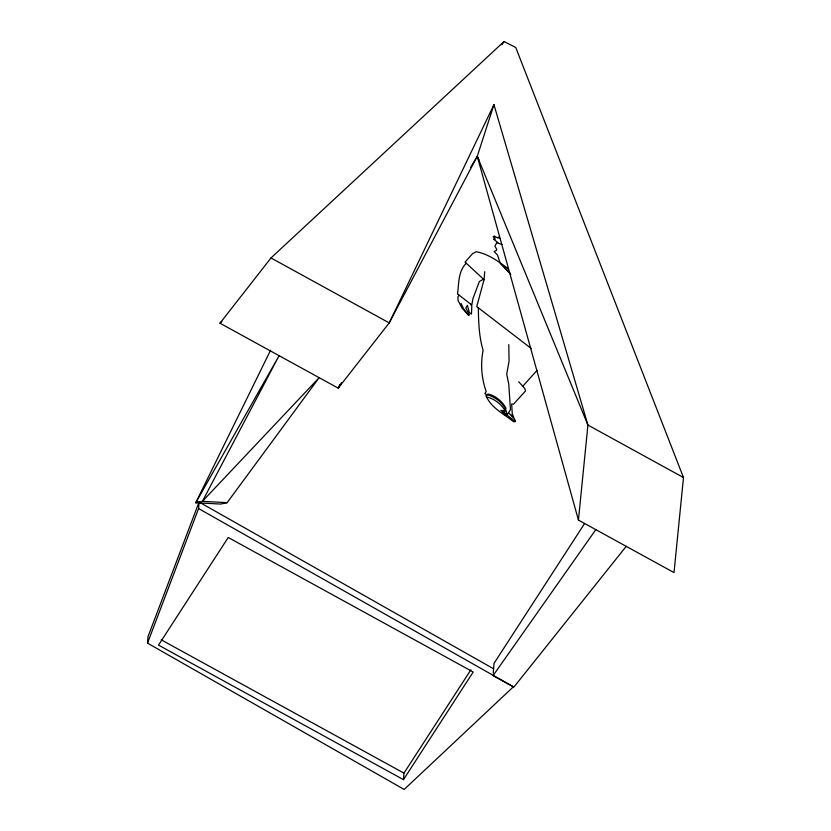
<?xml version="1.0" encoding="UTF-8"?>
<svg xmlns="http://www.w3.org/2000/svg" width="831" height="831" viewBox="0 0 831 831"><rect width="100%" height="100%" fill="white"/><g stroke="black" fill="none" stroke-linecap="round" stroke-linejoin="round"><path stroke-width="1.25" d="M478.334 307.688C478.552 321.981 478.968 336.503 483.102 350.329C480.38 364.123 481.492 378.23 486.197 391.546L484.837 393.562L486.53 394.58L488.42 394.091C495.93 395.909 502.215 401.498 505.975 408.125L504.708 411.293L500.906 410.317L505.695 415.355L506.359 415.105L503.409 410.909M199.087 502.028L198.588 508.551L513.392 686.801L404.178 789.45L147.513 643.132L148.011 636.619L199.087 502.028L493.583 668.789M403.461 779.644L473.192 672.019L228.234 537.48L158.503 645.105L403.461 779.644L403.959 773.131L470.876 669.848M493.24 673.183L493.998 663.387L584.525 523.644M531.425 348.615L476.745 306.577L484.047 279.704L484.722 271.706M578.438 520.092L587.922 425.057L493.946 104.654L389.23 322.906L338.217 388.15L219.976 323.217L270.989 257.963L504.022 41.55L515.75 47.481L683.487 477.545L674.014 572.59L578.438 520.092L477.264 156.301L493.946 104.654M508.499 412.799L514.493 418.907L515.397 421.494L513.537 421.784C503.95 413.724 491.246 408.208 486.156 395.982L486.53 394.58M147.513 643.132L198.588 508.551M339.848 384.628L338.217 388.15L341.541 382.603M227.133 502.672L202.4 501.332L279.091 355.689L195.773 502.724L202.4 501.332L319.146 377.679L227.133 502.672L220.516 504.064L195.773 502.724L270.563 350.267M470.606 167.395L477.264 156.301L478.926 159.812M501.924 44.791L504.022 41.55M595.817 529.638L493.053 675.624L513.901 687.081L626.231 546.341M508.302 268.725C498.548 261.568 488.399 253.943 476.194 251.72L472.662 253.58L465.059 262.077L466.264 263.23C458.026 271.373 458.972 283.496 457.538 293.945L471.831 304.998L472.912 298.682L479.394 281.48L483.434 279.216M195.773 502.724L197.414 500.729M459.19 295.192L457.985 296.646L457.995 300.365L462.005 308.072L468.258 314.866M522.751 386.27L537.075 370.356M219.976 323.217L221.846 321.431M486.156 395.982L487.631 394.881C496.387 397.488 505.071 404.136 506.837 413.516L506.204 414.118L507.294 414.7L510.473 409.683L508.78 384.286L506.723 374.106L509.05 361.153L508.801 344.636M502.028 244.511L496.782 242.735L494.881 246.163L496.647 249.165L496.408 250.401L494.061 251.523L497.52 255.034L499.93 262.409M486.727 397.052C494.331 398.62 501.394 404.157 505.134 410.888M503.524 414.181L505.695 415.355M683.487 477.545L587.922 425.057L477.264 156.301L389.23 322.906L270.989 257.963M161.276 639.839L403.959 773.131M506.276 414.565L515.397 421.494M484.047 279.704L466.264 263.23M510.826 274.5L499.452 262.108M500.231 238.653L498.403 237.043L498.133 238.092L494.071 236.014L495.058 237.012L493.115 236.918L495.338 239.141L493.635 239.224L497.862 242.621M511.356 415.116L513.755 417.297L512.28 413.994L511.667 404.022L513.496 404.209L525.556 390.944L524.714 388.461L518.721 381.741M500.335 263.365L509.777 272.765M470.72 304.104L471.811 306.296L471.447 314.087L469.235 312.363L467.396 305.278L465.817 308.041L469.463 314.845L468.674 315.406L463.605 308.841L461.028 303.388"/></g></svg>
